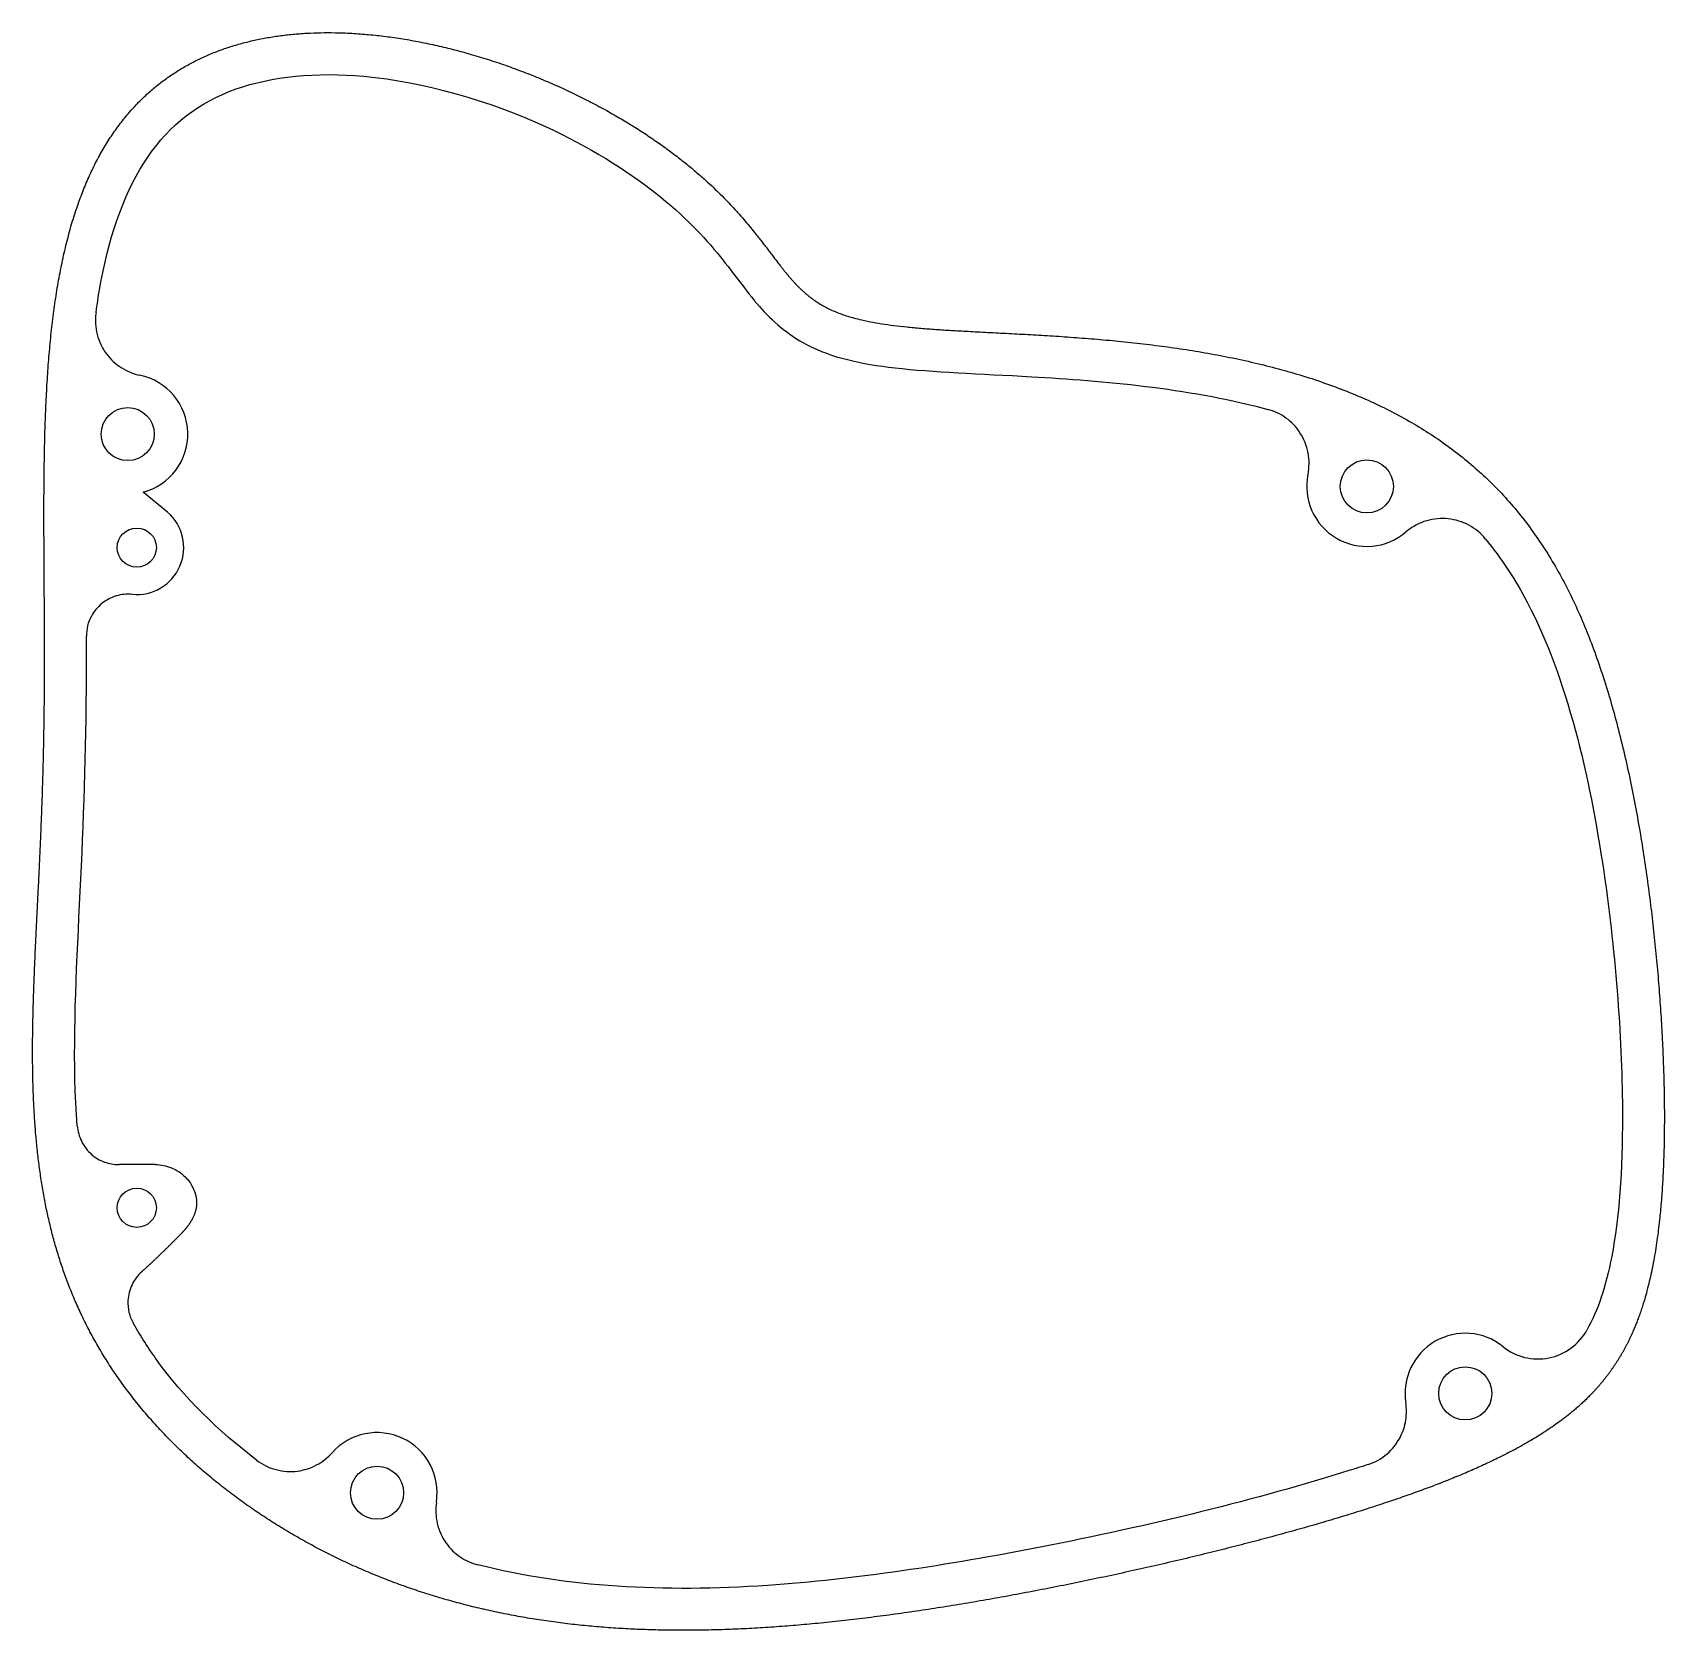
# Model space of a CAD drawing. Header units: millimetres. Extents: x -38 to 79, y -46 to 69.
import ezdxf

# ---------------------------------------------------------------- set-up
doc = ezdxf.new("R2010")
doc.units = ezdxf.units.MM
doc.layers.get('0').update_dxf_attribs({"linetype": 'CONTINUOUS'})

msp = doc.modelspace()

# ---------------------------------------------------------------- linework, layer by layer
for p, q in [((-27.89, 34.29), (-29.64, 35.73)), ((-28.75, -12.4), (-31.36, -12.4))]:
    msp.add_line(p, q)
for centre, radius in [((-30.74, 39.88), 1.9), ((57.92, 36.14), 1.9), ((-30.09, 31.76), 1.4), ((-30.09, -15.49), 1.4), ((64.96, -28.77), 1.9), ((-12.9, -35.88), 1.9)]:
    msp.add_circle(centre, radius)
for centre, radius, start, end in [((-30.74, 39.88), 4.3, -75.2002, 78.2655), ((57.92, 36.14), 4.3, 168.5374, 310.5944), ((-30.09, 31.76), 3.36, -95.4593, 49.0226), ((64.96, -28.77), 4.3, 51.092, 188.9834), ((-12.9, -35.88), 4.3, -8.9159, 138.3585)]:
    msp.add_arc(centre, radius, start, end)
for points, degree in [([(75.52, -26.94), (76.25, -25.89), (77.48, -23.61), (78.72, -19.58), (79.44, -12.7), (79.2, -1.9), (77.97, 10.28), (75.44, 22.54), (70.92, 33.36), (62.75, 41), (51.66, 45.25), (39.6, 46.88), (28.94, 47.19), (21.49, 47.62), (17.67, 49.29), (15.5, 52.57), (12.14, 57.16), (5.82, 62.25), (-3.18, 66.67), (-13.43, 69.19), (-23.07, 68.75), (-30.41, 64.75), (-34.79, 57.34), (-36.62, 47.39), (-36.85, 36.04), (-36.6, 24.44), (-36.74, 13.45), (-37.39, 3.09), (-37.83, -6.84), (-37, -16.23), (-33.97, -24.91), (-28.16, -32.58), (-20.16, -38.76), (-11.14, -43.05), (-1.36, -45.43), (9.02, -46.08), (20.04, -45.33), (31.6, -43.55), (43.31, -41.11), (54.41, -38.29), (64, -35.2), (69.89, -32.39), (73.12, -29.93), (74.8, -28), (75.52, -26.94)], 5), ([(-29.74, -20.07), (-29.2, -19.58), (-28.64, -19.06), (-28.06, -18.5), (-27.47, -17.91), (-26.85, -17.28)], 5), ([(67.66, -25.42), (68.11, -25.79), (69.18, -26.32), (70.96, -26.36), (72.6, -25.64), (73.39, -24.75), (73.67, -24.24)], 3)]:
    msp.add_open_spline(points, degree=degree)
for points, degree, knots in [([(-33.01, 48.56), (-32.91, 49.31), (-32.79, 50.05), (-32.66, 50.77), (-31.97, 54.39), (-30.87, 57.43), (-29.31, 59.7), (-27.72, 62.03), (-25.68, 63.61), (-22.98, 64.58), (-20.43, 65.49), (-17.27, 65.8), (-13.84, 65.49), (-9.52, 65.1), (-4.86, 63.73), (-0.85, 61.89), (2.24, 60.47), (4.94, 58.79), (7.04, 57.13), (9.05, 55.54), (10.5, 54.01), (11.65, 52.58), (12.65, 51.36), (13.44, 50.19), (14.46, 49.01), (15.35, 48), (16.47, 47), (17.87, 46.27), (19.63, 45.36), (21.7, 44.9), (24.16, 44.62), (26.89, 44.31), (30.19, 44.2), (33.94, 43.99), (39.07, 43.7), (45.01, 43.18), (50.49, 41.74), (50.6, 41.71), (50.72, 41.68), (50.83, 41.65)], 3, [0.4796283, 0.4796283, 0.4796283, 0.4796283, 0.4854721, 0.4854721, 0.4854721, 0.5150435, 0.5150435, 0.5150435, 0.545452, 0.545452, 0.545452, 0.5742663, 0.5742663, 0.5742663, 0.6105744, 0.6105744, 0.6105744, 0.6385719, 0.6385719, 0.6385719, 0.6653908, 0.6653908, 0.6653908, 0.6884741, 0.6884741, 0.6884741, 0.7084187, 0.7084187, 0.7084187, 0.7334875, 0.7334875, 0.7334875, 0.7614024, 0.7614024, 0.7614024, 0.7996276, 0.7996276, 0.7996276, 0.800414, 0.800414, 0.800414, 0.800414]), ([(-33.01, 48.56), (-33.09, 48.04), (-33.06, 47.52), (-32.8, 46.51), (-32.57, 46.03), (-31.97, 45.23), (-31.61, 44.9), (-30.79, 44.38), (-30.34, 44.19), (-29.87, 44.09)], 3, [0, 0, 0, 0, 0.1562578, 0.1562578, 0.3125156, 0.3125156, 0.4577628, 0.4577628, 0.6030099, 0.6030099, 0.6030099, 0.6030099]), ([(53.71, 37), (53.81, 37.51), (53.81, 38.03), (53.62, 39.06), (53.42, 39.54), (52.87, 40.39), (52.53, 40.74), (51.74, 41.32), (51.3, 41.53), (50.83, 41.65)], 3, [0, 0, 0, 0, 0.1562578, 0.1562578, 0.3125156, 0.3125156, 0.4586012, 0.4586012, 0.6046868, 0.6046868, 0.6046868, 0.6046868]), ([(66.42, 32.37), (66.09, 32.78), (65.68, 33.11), (64.76, 33.61), (64.26, 33.76), (63.23, 33.87), (62.7, 33.83), (61.93, 33.6), (61.67, 33.49), (61.17, 33.22), (60.93, 33.06), (60.72, 32.88)], 3, [0, 0, 0, 0, 0.1562578, 0.1562578, 0.3125156, 0.3125156, 0.4687734, 0.4687734, 0.5538999, 0.5538999, 0.6390265, 0.6390265, 0.6390265, 0.6390265]), ([(66.42, 32.37), (67.55, 30.99), (68.54, 29.47), (69.42, 27.8), (72.24, 22.4), (73.85, 15.47), (74.87, 8.58), (75.77, 2.41), (76.2, -3.7), (76.21, -8.92), (76.21, -12.83), (75.97, -16.24), (75.44, -18.97), (75.03, -21.12), (74.45, -22.83), (73.67, -24.24)], 3, [0.8452096, 0.8452096, 0.8452096, 0.8452096, 0.8587958, 0.8587958, 0.8587958, 0.9026476, 0.9026476, 0.9026476, 0.941895, 0.941895, 0.941895, 0.9712183, 0.9712183, 0.9712183, 0.9942786, 0.9942786, 0.9942786, 0.9942786]), ([(-30.41, 28.41), (-30.8, 28.45), (-31.2, 28.41), (-31.94, 28.18), (-32.29, 28), (-32.9, 27.5), (-33.15, 27.2), (-33.46, 26.64), (-33.55, 26.4), (-33.67, 25.91), (-33.7, 25.66), (-33.7, 25.41)], 3, [0, 0, 0, 0, 0.1171933, 0.1171933, 0.2343867, 0.2343867, 0.35158, 0.35158, 0.4269221, 0.4269221, 0.5022641, 0.5022641, 0.5022641, 0.5022641]), ([(-34.35, -9.63), (-34.69, -5.26), (-34.51, -0.56), (-34.27, 4.41), (-34.04, 9.21), (-33.78, 14.27), (-33.72, 19.51), (-33.69, 21.46), (-33.69, 23.43), (-33.7, 25.41)], 3, [0.34171892, 0.34171892, 0.34171892, 0.34171892, 0.3783378, 0.3783378, 0.3783378, 0.41370248, 0.41370248, 0.41370248, 0.42680474, 0.42680474, 0.42680474, 0.42680474]), ([(-34.35, -9.63), (-34.32, -10.02), (-34.21, -10.4), (-33.86, -11.1), (-33.62, -11.41), (-33.06, -11.9), (-32.75, -12.09), (-32.07, -12.34), (-31.72, -12.4), (-31.36, -12.4)], 3, [0, 0, 0, 0, 0.1171933, 0.1171933, 0.2343867, 0.2343867, 0.3419048, 0.3419048, 0.4494229, 0.4494229, 0.4494229, 0.4494229]), ([(-28.75, -12.4), (-28.36, -12.4), (-27.98, -12.48), (-27.32, -12.75), (-27.05, -12.91), (-26.57, -13.32), (-26.36, -13.56), (-26.19, -13.83)], 3, [0, 0, 0, 0, 0.1171933, 0.1171933, 0.2122322, 0.2122322, 0.3072711, 0.3072711, 0.3072711, 0.3072711]), ([(-26.85, -17.28), (-26.71, -17.13), (-26.45, -16.84), (-26.12, -16.38), (-25.8, -15.75), (-25.72, -15.05), (-25.86, -14.46), (-26.07, -14.04), (-26.19, -13.83)], 5, [0, 0, 0, 0, 0, 0, 0.2, 0.4, 0.6, 0.7781756, 0.7781756, 0.7781756, 0.7781756, 0.7781756, 0.7781756]), ([(-29.74, -20.07), (-30.03, -20.33), (-30.26, -20.65), (-30.6, -21.35), (-30.7, -21.73), (-30.74, -22.41), (-30.72, -22.7), (-30.58, -23.26), (-30.48, -23.53), (-30.33, -23.78)], 3, [0, 0, 0, 0, 0.1171933, 0.1171933, 0.2343867, 0.2343867, 0.3210597, 0.3210597, 0.4077328, 0.4077328, 0.4077328, 0.4077328]), ([(-21.52, -33.55), (-24.28, -31.46), (-26.72, -29.04), (-28.63, -26.42), (-29.25, -25.56), (-29.82, -24.68), (-30.33, -23.78)], 3, [0.26048585, 0.26048585, 0.26048585, 0.26048585, 0.28882145, 0.28882145, 0.28882145, 0.29809898, 0.29809898, 0.29809898, 0.29809898]), ([(58.01, -33.86), (58.51, -33.7), (58.97, -33.44), (59.76, -32.76), (60.08, -32.35), (60.51, -31.51), (60.64, -31.11), (60.77, -30.28), (60.77, -29.85), (60.71, -29.44)], 3, [0, 0, 0, 0, 0.1562578, 0.1562578, 0.3125156, 0.3125156, 0.4386548, 0.4386548, 0.564794, 0.564794, 0.564794, 0.564794]), ([(-21.52, -33.55), (-21.1, -33.87), (-20.63, -34.1), (-19.62, -34.36), (-19.1, -34.4), (-18.11, -34.27), (-17.65, -34.12), (-16.81, -33.67), (-16.43, -33.38), (-16.11, -33.02)], 3, [0, 0, 0, 0, 0.1562578, 0.1562578, 0.3125156, 0.3125156, 0.4555562, 0.4555562, 0.5985968, 0.5985968, 0.5985968, 0.5985968]), ([(58.01, -33.86), (57.56, -34.01), (57.11, -34.16), (56.64, -34.3), (50.17, -36.35), (42.38, -38.25), (34.56, -39.78), (27.91, -41.08), (21.28, -42.09), (15.05, -42.52), (7.6, -43.02), (0.69, -42.66), (-5.68, -41.04)], 3, [0.0625442, 0.0625442, 0.0625442, 0.0625442, 0.0662266, 0.0662266, 0.0662266, 0.1174413, 0.1174413, 0.1174413, 0.1610244, 0.1610244, 0.1610244, 0.2131585, 0.2131585, 0.2131585, 0.2131585]), ([(-8.65, -36.55), (-8.73, -37.06), (-8.71, -37.59), (-8.47, -38.6), (-8.25, -39.08), (-7.68, -39.88), (-7.34, -40.21), (-6.57, -40.73), (-6.14, -40.93), (-5.68, -41.04)], 3, [0, 0, 0, 0, 0.1562578, 0.1562578, 0.3125156, 0.3125156, 0.4527306, 0.4527306, 0.5929457, 0.5929457, 0.5929457, 0.5929457])]:
    msp.add_open_spline(points, degree=degree, knots=knots)

doc.saveas('drawing.dxf')
